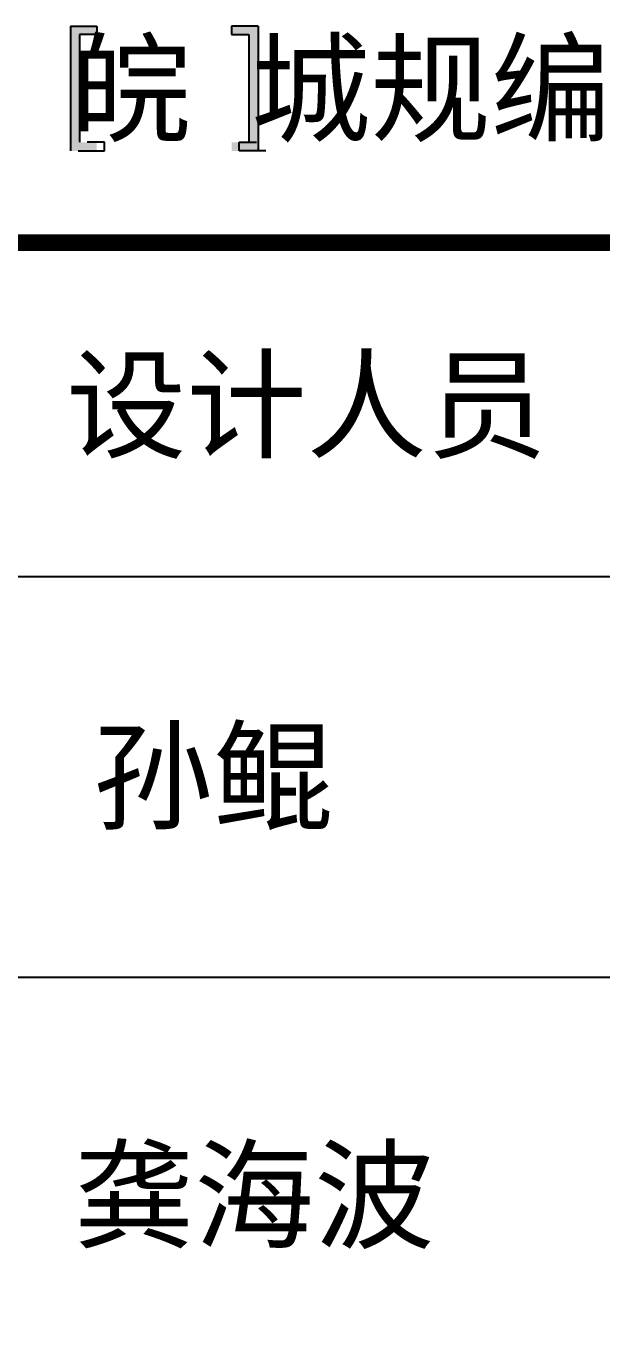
# Model space of a CAD drawing. Extents: x 19118 to 566552, y -1188739 to 92943.
# Drawn here: x 157088 to 158807, y -1142332 to -1138445 of the extents above; entities that cross this region are included whole.
import ezdxf

# ---------------------------------------------------------------- set-up
doc = ezdxf.new("R2010")
doc.units = 0
doc.header["$LTSCALE"] = 1000
doc.header["$MEASUREMENT"] = 0
doc.layers.add('图框', color=4, linetype='CONTINUOUS')
doc.styles.add('STYLE-黑体', font='simhei.ttf')
doc.styles.add('黑体', font='simhei.ttf', dxfattribs={"width": 0.6, "height": 4.3})

msp = doc.modelspace()

# ---------------------------------------------------------------- hatches: boundary and pattern name
at = {"layer": '图框'}
for points in [[(157248.14, -1138470.14), (157299.43, -1138470.14), (157299.43, -1138444.52), (157275.76, -1138444.52), (157220.53, -1138444.52), (157220.53, -1138816.9), (157275.76, -1138816.9), (157299.43, -1138816.9), (157299.43, -1138791.28), (157248.14, -1138791.28)], [(157753.16, -1138791.28), (157701.87, -1138791.28), (157701.87, -1138816.9), (157725.54, -1138816.9), (157780.77, -1138816.9), (157780.77, -1138444.52), (157725.54, -1138444.52), (157701.87, -1138444.52), (157701.87, -1138470.14), (157753.16, -1138470.14)]]:
    msp.add_hatch(color=4, dxfattribs=at).paths.add_polyline_path(points)

# ---------------------------------------------------------------- linework, layer by layer
at = {"layer": '图框', "color": 4}
for p, q in [((157220.53, -1138444.52), (157275.76, -1138444.52)), ((157220.53, -1138444.52), (157220.53, -1138816.9)), ((157299.43, -1138470.14), (157248.14, -1138470.14)), ((157248.14, -1138470.14), (157248.14, -1138791.28)), ((157275.76, -1138444.52), (157299.43, -1138444.52)), ((157299.43, -1138444.52), (157299.43, -1138470.14)), ((157725.54, -1138444.52), (157701.87, -1138444.52)), ((157701.87, -1138444.52), (157701.87, -1138470.14)), ((157701.87, -1138470.14), (157753.16, -1138470.14)), ((157780.77, -1138444.52), (157725.54, -1138444.52)), ((157753.16, -1138470.14), (157753.16, -1138791.28)), ((157780.77, -1138444.52), (157780.77, -1138816.9)), ((157243.5, -1138816.9), (157298.73, -1138816.9)), ((157322.41, -1138791.28), (157271.12, -1138791.28)), ((157298.73, -1138816.9), (157322.41, -1138816.9)), ((157322.41, -1138816.9), (157322.41, -1138791.28)), ((157724.84, -1138816.9), (157724.84, -1138791.28)), ((157724.84, -1138791.28), (157776.13, -1138791.28)), ((157748.51, -1138816.9), (157724.84, -1138816.9)), ((157803.74, -1138816.9), (157748.51, -1138816.9))]:
    msp.add_line(p, q, dxfattribs=at)
at = {"layer": '图框', "color": 0}
for p, q in [((154902.42, -1140086.89), (160911.65, -1140086.89)), ((154902.42, -1140086.89), (160911.65, -1140086.89)), ((154902.42, -1141282.09), (160911.65, -1141282.09))]:
    msp.add_line(p, q, dxfattribs=at)
at = {"layer": '图框', "color": 0, "const_width": 50}
msp.add_lwpolyline([(154902.42, -1139090.89), (160911.65, -1139090.89), (160911.65, -1149250.09), (154902.42, -1149250.09)], close=True, dxfattribs=at)

# ---------------------------------------------------------------- texts
at = {"layer": '图框', "color": 4}
for s, style, p in [('证书编号：皖 城规编(162037)', '黑体', (155427.39, -1138762.44)), ('孙鲲', 'STYLE-黑体', (157287.58, -1140814.56)), ('龚海波', 'STYLE-黑体', (157231.32, -1142064.39))]:
    msp.add_text(s, height=262.944, dxfattribs=dict(at, style=style)).set_placement(p)
at = {"layer": '图框', "color": 0, "style": 'STYLE-黑体'}
msp.add_text('设计人员', height=262.944, dxfattribs=at).set_placement((157208.22, -1139706.06))

doc.saveas('drawing.dxf')
